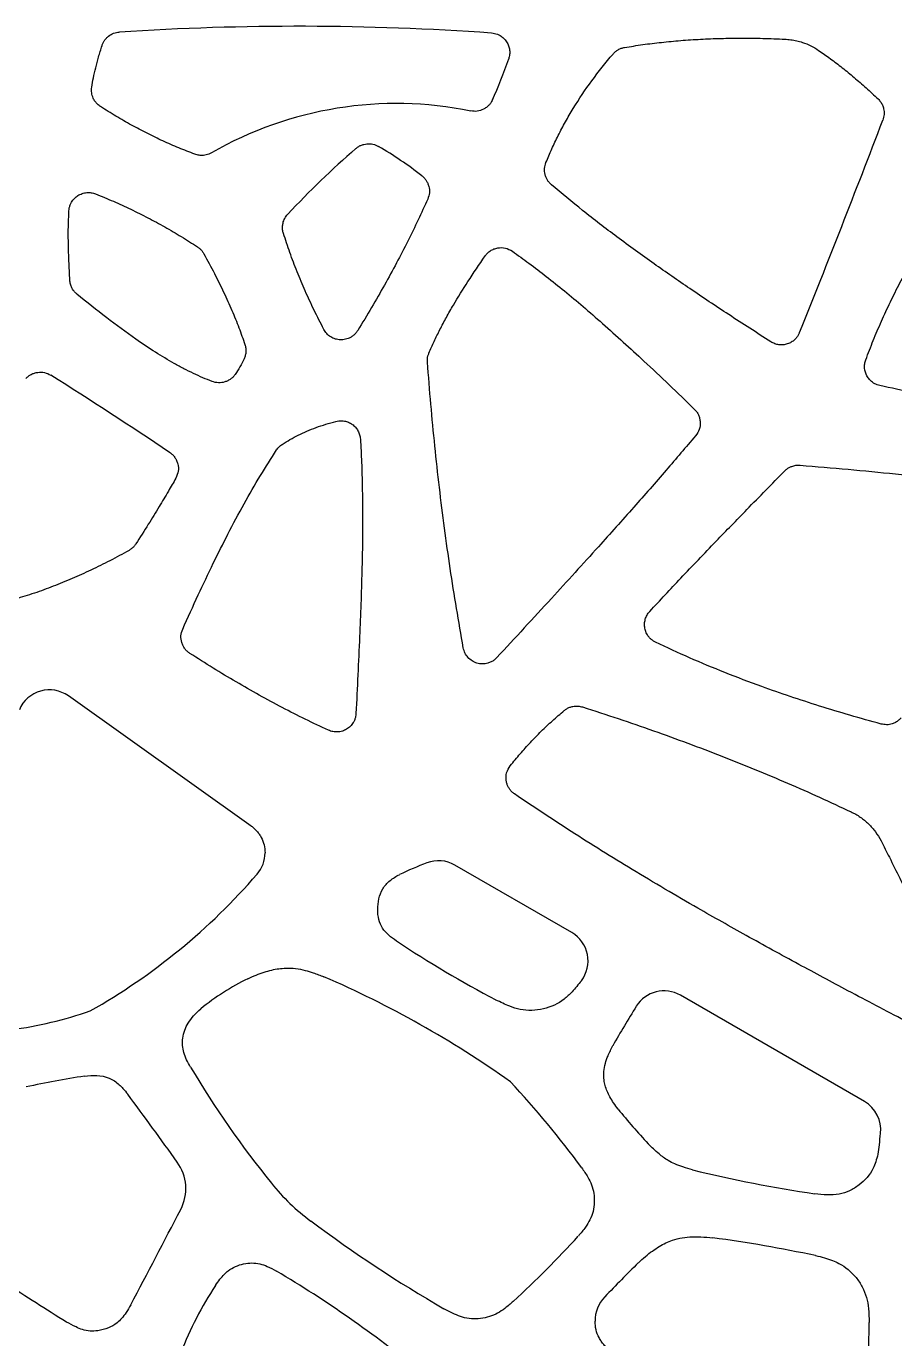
# Model space of a CAD drawing. Header units: millimetres. Extents: x -4 to 83, y 1 to 134.
# Drawn here: x 42.49 to 55.77, y 56.57 to 76.64 of the extents above; entities that cross this region are included whole.
import ezdxf

# ---------------------------------------------------------------- set-up
doc = ezdxf.new("R2010")
doc.units = ezdxf.units.MM

msp = doc.modelspace()

# ---------------------------------------------------------------- linework, layer by layer
at = {"color": 7, "linetype": 'Continuous', "lineweight": 25}
for p, q in [((45.928, 64.409), (43.13, 66.4)), ((50.832, 62.779), (49.045, 63.811)), ((55.311, 60.194), (52.494, 61.82))]:
    msp.add_line(p, q, dxfattribs=at)
for centre, radius, start, end in [((46.652, 34.274), 42.367, 86.0026, 93.71), ((48.149, 69.779), 5.681, 78.4589, 119.8717), ((-109.675, 138.188), 176.861, 338.00722, 339.13889), ((56.67, 64.241), 13.944, 130.9626, 136.9078), ((44.691, 69.383), 6.287, 52.2739, 59.5624), ((-1.04, 1.742), 82.258, 56.23391, 57.74345), ((42.84, 65.992), 0.5, 54.5698, 156.8587), ((45.64, 64), 0.5, 319.0045, 0), ((51.113, 57.42), 6.894, 111.2472, 115.0404), ((48.795, 63.378), 0.5, 60, 111.0856), ((38.692, 70.008), 9.685, 299.5294, 319.1446), ((58.402, 78.219), 18.641, 236.6325, 242.077), ((50.582, 62.346), 0.5, 322.6325, 60), ((47.565, 58.65), 3.818, 116.257, 129.1007), ((40.89, 47.852), 15.522, 54.549, 66.6555), ((52.244, 61.387), 0.5, 60, 148.0562), ((67.715, 51.74), 18.732, 148.0562, 150.2011), ((41.395, 67.634), 6.398, 277.7375, 288.8844), ((57.36, 68.022), 14.354, 210.5655, 219.2088), ((45.162, 48.437), 12.276, 98.3547, 102.5941), ((39.821, 51.024), 13.826, 36.152, 43.2402), ((-97.677, -43.826), 175.862, 35.89016, 36.30872), ((60.419, 67.35), 11.476, 219.3151, 222.8244), ((55.061, 59.761), 0.5, 353.8716, 60), ((31.485, 62.292), 24.211, 353.4595, 353.8716), ((44.234, 58.863), 0.693, 332.6257, 35.8901), ((57.315, 77.86), 19.275, 256.0911, 261.7523), ((48.631, 60.832), 3.046, 218.2104, 234.0196), ((-110.593, 139.03), 175.043, 332.08641, 332.62564), ((58.951, 74.518), 20.185, 233.1383, 240.0597), ((39.921, 68.121), 14.864, 312.3663, 317.8025), ((50.374, 38.301), 19.981, 77.9044, 82.4738), ((70.588, 38.768), 26.657, 134.661, 136.2302), ((136.537, 204.536), 174.783, 237.32304, 237.68485), ((37.273, 42.343), 17.736, 50.7492, 59.3529), ((50.076, 54.31), 5.61, 146.7902, 158.6415), ((51.728, 56.835), 0.54, 136.2302, 180), ((22.598, 56.931), 32.784, 356.0438, 359.7953)]:
    msp.add_arc(centre, radius, start, end, dxfattribs=at)
for points, knots in [([(43.645, 76.345), (43.65, 76.36), (43.66, 76.388), (43.683, 76.426), (43.712, 76.461), (43.756, 76.501), (43.821, 76.54), (43.881, 76.549), (43.91, 76.553)], [0, 0, 0, 0, 0.126017, 0.249531, 0.373424, 0.500548, 0.750083, 1, 1, 1, 1]), ([(49.605, 76.539), (49.621, 76.537), (49.651, 76.534), (49.695, 76.52), (49.743, 76.497), (49.792, 76.459), (49.837, 76.406), (49.868, 76.344), (49.884, 76.278), (49.885, 76.208), (49.873, 76.164), (49.867, 76.142)], [0, 0, 0, 0, 0.08405, 0.166279, 0.248669, 0.374754, 0.502202, 0.623637, 0.750521, 0.873846, 1, 1, 1, 1]), ([(43.488, 75.709), (43.496, 75.757), (43.513, 75.856), (43.548, 76.01), (43.592, 76.175), (43.627, 76.287), (43.645, 76.345)], [0, 0, 0, 0, 0.221858, 0.46221, 0.721479, 1, 1, 1, 1]), ([(51.464, 76.217), (51.476, 76.23), (51.499, 76.255), (51.543, 76.284), (51.59, 76.306), (51.623, 76.314), (51.64, 76.317)], [0, 0, 0, 0, 0.249069, 0.499973, 0.749573, 1, 1, 1, 1]), ([(51.64, 76.317), (51.733, 76.332), (51.921, 76.363), (52.207, 76.397), (52.502, 76.425), (52.804, 76.445), (53.115, 76.457), (53.434, 76.461), (53.76, 76.458), (53.981, 76.449), (54.092, 76.445)], [0, 0, 0, 0, 0.114472, 0.231757, 0.351963, 0.475187, 0.601521, 0.73105, 0.863852, 1, 1, 1, 1]), ([(54.092, 76.445), (54.123, 76.443), (54.184, 76.438), (54.274, 76.421), (54.377, 76.392), (54.492, 76.346), (54.57, 76.298), (54.609, 76.273)], [0, 0, 0, 0, 0.166116, 0.332345, 0.500101, 0.749491, 1, 1, 1, 1]), ([(50.438, 74.557), (50.467, 74.626), (50.525, 74.767), (50.625, 74.974), (50.735, 75.181), (50.9, 75.463), (51.135, 75.816), (51.353, 76.082), (51.464, 76.217)], [0, 0, 0, 0, 0.115733, 0.233045, 0.352147, 0.473245, 0.733436, 1, 1, 1, 1]), ([(54.609, 76.273), (54.669, 76.231), (54.792, 76.145), (54.973, 76.007), (55.155, 75.858), (55.338, 75.699), (55.458, 75.587), (55.519, 75.53)], [0, 0, 0, 0, 0.18787, 0.381587, 0.58138, 0.787455, 1, 1, 1, 1]), ([(43.622, 75.413), (43.607, 75.424), (43.576, 75.446), (43.538, 75.49), (43.505, 75.549), (43.482, 75.623), (43.486, 75.68), (43.488, 75.709)], [0, 0, 0, 0, 0.167517, 0.332936, 0.502599, 0.751002, 1, 1, 1, 1]), ([(49.618, 75.515), (49.611, 75.5), (49.595, 75.47), (49.564, 75.431), (49.526, 75.398), (49.468, 75.363), (49.387, 75.334), (49.32, 75.342), (49.286, 75.346)], [0, 0, 0, 0, 0.12613, 0.24924, 0.373024, 0.501116, 0.750503, 1, 1, 1, 1]), ([(55.519, 75.53), (55.532, 75.516), (55.559, 75.487), (55.588, 75.436), (55.609, 75.371), (55.617, 75.291), (55.601, 75.235), (55.592, 75.207)], [0, 0, 0, 0, 0.166965, 0.331537, 0.500276, 0.750078, 1, 1, 1, 1]), ([(45.067, 74.685), (44.985, 74.716), (44.82, 74.779), (44.576, 74.886), (44.335, 75.003), (44.095, 75.129), (43.856, 75.265), (43.701, 75.363), (43.622, 75.413)], [0, 0, 0, 0, 0.162677, 0.326655, 0.492161, 0.659413, 0.828624, 1, 1, 1, 1]), ([(45.32, 74.706), (45.307, 74.699), (45.281, 74.686), (45.239, 74.673), (45.189, 74.665), (45.13, 74.665), (45.088, 74.678), (45.067, 74.685)], [0, 0, 0, 0, 0.165969, 0.331565, 0.500377, 0.749358, 1, 1, 1, 1]), ([(47.529, 74.771), (47.541, 74.781), (47.565, 74.8), (47.606, 74.821), (47.651, 74.836), (47.712, 74.847), (47.792, 74.844), (47.848, 74.817), (47.876, 74.803)], [0, 0, 0, 0, 0.125904, 0.249259, 0.373199, 0.500817, 0.75001, 1, 1, 1, 1]), ([(50.521, 74.218), (50.509, 74.229), (50.487, 74.25), (50.46, 74.288), (50.438, 74.329), (50.419, 74.389), (50.41, 74.467), (50.429, 74.527), (50.438, 74.557)], [0, 0, 0, 0, 0.126237, 0.249963, 0.374333, 0.502452, 0.75104, 1, 1, 1, 1]), ([(48.538, 74.356), (48.551, 74.345), (48.576, 74.324), (48.606, 74.284), (48.629, 74.241), (48.651, 74.178), (48.661, 74.093), (48.639, 74.03), (48.629, 73.998)], [0, 0, 0, 0, 0.125723, 0.248549, 0.37203, 0.499664, 0.749775, 1, 1, 1, 1]), ([(43.139, 73.816), (43.14, 73.832), (43.143, 73.863), (43.157, 73.909), (43.181, 73.958), (43.22, 74.009), (43.275, 74.054), (43.34, 74.085), (43.409, 74.1), (43.48, 74.099), (43.525, 74.085), (43.547, 74.077)], [0, 0, 0, 0, 0.084425, 0.167139, 0.250274, 0.376101, 0.502814, 0.624923, 0.752557, 0.874547, 1, 1, 1, 1]), ([(43.547, 74.077), (43.638, 74.04), (43.819, 73.966), (44.086, 73.844), (44.348, 73.713), (44.606, 73.573), (44.86, 73.425), (45.024, 73.32), (45.107, 73.267)], [0, 0, 0, 0, 0.166983, 0.333587, 0.5, 0.666413, 0.833017, 1, 1, 1, 1]), ([(53.879, 71.815), (53.663, 71.953), (53.247, 72.22), (52.652, 72.618), (52.08, 73.013), (51.532, 73.41), (51.007, 73.812), (50.679, 74.086), (50.521, 74.218)], [0, 0, 0, 0, 0.185684, 0.358941, 0.519814, 0.690161, 0.850173, 1, 1, 1, 1]), ([(48.629, 73.998), (48.58, 73.892), (48.483, 73.675), (48.323, 73.35), (48.151, 73.018), (47.966, 72.68), (47.768, 72.335), (47.629, 72.105), (47.558, 71.989)], [0, 0, 0, 0, 0.153964, 0.312889, 0.476873, 0.646, 0.820352, 1, 1, 1, 1]), ([(43.153, 72.758), (43.148, 72.855), (43.138, 73.035), (43.13, 73.306), (43.128, 73.561), (43.135, 73.733), (43.139, 73.816)], [0, 0, 0, 0, 0.276415, 0.511537, 0.765533, 1, 1, 1, 1]), ([(46.421, 73.474), (46.416, 73.491), (46.407, 73.525), (46.406, 73.578), (46.414, 73.638), (46.438, 73.706), (46.471, 73.747), (46.487, 73.768)], [0, 0, 0, 0, 0.166848, 0.331892, 0.500378, 0.749829, 1, 1, 1, 1]), ([(47.039, 72.005), (46.989, 72.103), (46.889, 72.297), (46.753, 72.591), (46.629, 72.885), (46.517, 73.179), (46.453, 73.376), (46.421, 73.474)], [0, 0, 0, 0, 0.206579, 0.409611, 0.609348, 0.806052, 1, 1, 1, 1]), ([(55.331, 71.54), (55.369, 71.639), (55.444, 71.837), (55.57, 72.132), (55.706, 72.426), (55.853, 72.719), (56.01, 73.012), (56.122, 73.204), (56.179, 73.301)], [0, 0, 0, 0, 0.162011, 0.325666, 0.491134, 0.658575, 0.828147, 1, 1, 1, 1]), ([(45.107, 73.267), (45.12, 73.257), (45.146, 73.238), (45.179, 73.202), (45.196, 73.174), (45.205, 73.161)], [0, 0, 0, 0, 0.334865, 0.665181, 1, 1, 1, 1]), ([(45.205, 73.161), (45.258, 73.061), (45.363, 72.867), (45.505, 72.578), (45.631, 72.301), (45.74, 72.035), (45.801, 71.859), (45.831, 71.774)], [0, 0, 0, 0, 0.222769, 0.433917, 0.633661, 0.822255, 1, 1, 1, 1]), ([(48.647, 71.644), (48.673, 71.703), (48.726, 71.824), (48.815, 72.005), (48.914, 72.191), (49.054, 72.437), (49.25, 72.752), (49.417, 72.998), (49.506, 73.128)], [0, 0, 0, 0, 0.112686, 0.230196, 0.352665, 0.480214, 0.725607, 1, 1, 1, 1]), ([(49.506, 73.128), (49.518, 73.143), (49.542, 73.174), (49.588, 73.211), (49.641, 73.237), (49.717, 73.257), (49.82, 73.26), (49.889, 73.221), (49.924, 73.201)], [0, 0, 0, 0, 0.12685, 0.249283, 0.372449, 0.501404, 0.750725, 1, 1, 1, 1]), ([(49.924, 73.201), (50.009, 73.14), (50.184, 73.014), (50.449, 72.811), (50.725, 72.59), (51.011, 72.351), (51.42, 71.997), (51.989, 71.476), (52.451, 71.033), (52.707, 70.787)], [0, 0, 0, 0, 0.085221, 0.175696, 0.271476, 0.372603, 0.479114, 0.711183, 1, 1, 1, 1]), ([(43.261, 72.545), (43.251, 72.554), (43.23, 72.572), (43.205, 72.604), (43.181, 72.645), (43.16, 72.697), (43.155, 72.737), (43.153, 72.758)], [0, 0, 0, 0, 0.16628, 0.331969, 0.50021, 0.749813, 1, 1, 1, 1]), ([(45.329, 71.208), (45.282, 71.227), (45.186, 71.265), (45.042, 71.331), (44.896, 71.404), (44.701, 71.51), (44.454, 71.659), (44.109, 71.89), (43.705, 72.185), (43.412, 72.422), (43.261, 72.545)], [0, 0, 0, 0, 0.061764, 0.125659, 0.191775, 0.260191, 0.393771, 0.541914, 0.764318, 1, 1, 1, 1]), ([(47.558, 71.989), (47.548, 71.974), (47.528, 71.945), (47.49, 71.909), (47.439, 71.875), (47.372, 71.85), (47.293, 71.842), (47.214, 71.855), (47.143, 71.888), (47.08, 71.938), (47.053, 71.983), (47.039, 72.005)], [0, 0, 0, 0, 0.084723, 0.167008, 0.249512, 0.376307, 0.503595, 0.624625, 0.752016, 0.874164, 1, 1, 1, 1]), ([(54.316, 71.955), (54.31, 71.942), (54.299, 71.915), (54.274, 71.88), (54.24, 71.842), (54.192, 71.807), (54.132, 71.78), (54.067, 71.766), (54.001, 71.768), (53.936, 71.783), (53.898, 71.804), (53.879, 71.815)], [0, 0, 0, 0, 0.083112, 0.164688, 0.246482, 0.372564, 0.499982, 0.622523, 0.750349, 0.873717, 1, 1, 1, 1]), ([(45.831, 71.774), (45.836, 71.756), (45.845, 71.72), (45.847, 71.664), (45.84, 71.608), (45.826, 71.574), (45.819, 71.556)], [0, 0, 0, 0, 0.249028, 0.499969, 0.749537, 1, 1, 1, 1]), ([(45.819, 71.556), (45.799, 71.515), (45.759, 71.431), (45.707, 71.354), (45.682, 71.315)], [0, 0, 0, 0, 0.500001, 1, 1, 1, 1]), ([(48.624, 71.505), (48.624, 71.521), (48.623, 71.553), (48.631, 71.6), (48.642, 71.629), (48.647, 71.644)], [0, 0, 0, 0, 0.334449, 0.664926, 1, 1, 1, 1]), ([(49.173, 67.135), (49.138, 67.336), (49.067, 67.739), (48.971, 68.349), (48.884, 68.966), (48.806, 69.591), (48.736, 70.222), (48.675, 70.861), (48.641, 71.29), (48.624, 71.505)], [0, 0, 0, 0, 0.13878, 0.278863, 0.420284, 0.563076, 0.707272, 0.852903, 1, 1, 1, 1]), ([(55.546, 71.145), (55.532, 71.148), (55.505, 71.156), (55.467, 71.173), (55.426, 71.2), (55.384, 71.239), (55.335, 71.309), (55.311, 71.393), (55.312, 71.478), (55.325, 71.519), (55.331, 71.54)], [0, 0, 0, 0, 0.083074, 0.164643, 0.246355, 0.372774, 0.50076, 0.749087, 0.873301, 1, 1, 1, 1]), ([(42.482, 71.254), (42.495, 71.267), (42.519, 71.291), (42.563, 71.319), (42.611, 71.338), (42.679, 71.353), (42.769, 71.353), (42.831, 71.321), (42.862, 71.305)], [0, 0, 0, 0, 0.125979, 0.248715, 0.372138, 0.500112, 0.750034, 1, 1, 1, 1]), ([(45.682, 71.315), (45.671, 71.302), (45.651, 71.276), (45.614, 71.244), (45.572, 71.219), (45.51, 71.195), (45.426, 71.18), (45.361, 71.199), (45.329, 71.208)], [0, 0, 0, 0, 0.125369, 0.247816, 0.370857, 0.497958, 0.748869, 1, 1, 1, 1]), ([(59.304, 70.643), (59.19, 70.645), (58.958, 70.649), (58.607, 70.668), (58.246, 70.696), (57.877, 70.734), (57.315, 70.805), (56.534, 70.932), (55.886, 71.072), (55.546, 71.145)], [0, 0, 0, 0, 0.090261, 0.182924, 0.278055, 0.375714, 0.475957, 0.725692, 1, 1, 1, 1]), ([(52.707, 70.787), (52.72, 70.773), (52.746, 70.746), (52.773, 70.697), (52.791, 70.644), (52.801, 70.569), (52.792, 70.472), (52.749, 70.41), (52.728, 70.379)], [0, 0, 0, 0, 0.126471, 0.249053, 0.372378, 0.501001, 0.750562, 1, 1, 1, 1]), ([(46.402, 70.247), (46.441, 70.272), (46.521, 70.322), (46.648, 70.389), (46.781, 70.45), (46.922, 70.506), (47.07, 70.556), (47.172, 70.584), (47.224, 70.598)], [0, 0, 0, 0, 0.155429, 0.314669, 0.478265, 0.646719, 0.820491, 1, 1, 1, 1]), ([(47.224, 70.598), (47.238, 70.602), (47.267, 70.608), (47.311, 70.609), (47.361, 70.604), (47.418, 70.587), (47.476, 70.555), (47.525, 70.51), (47.563, 70.455), (47.59, 70.394), (47.595, 70.35), (47.598, 70.328)], [0, 0, 0, 0, 0.083251, 0.165384, 0.248194, 0.372792, 0.498297, 0.621619, 0.749909, 0.873176, 1, 1, 1, 1]), ([(47.598, 70.328), (47.605, 70.209), (47.618, 69.963), (47.628, 69.582), (47.633, 69.178), (47.631, 68.751), (47.618, 68.125), (47.586, 67.249), (47.55, 66.524), (47.531, 66.131)], [0, 0, 0, 0, 0.08514, 0.175792, 0.27199, 0.373763, 0.481134, 0.719217, 1, 1, 1, 1]), ([(52.728, 70.379), (52.578, 70.203), (52.265, 69.835), (51.769, 69.27), (51.184, 68.617), (50.486, 67.85), (49.965, 67.287), (49.687, 66.986)], [0, 0, 0, 0, 0.152449, 0.317523, 0.495243, 0.729697, 1, 1, 1, 1]), ([(44.68, 70.125), (44.695, 70.113), (44.724, 70.091), (44.76, 70.049), (44.787, 70), (44.811, 69.93), (44.82, 69.834), (44.79, 69.766), (44.775, 69.731)], [0, 0, 0, 0, 0.126438, 0.249073, 0.372437, 0.500988, 0.750499, 1, 1, 1, 1]), ([(44.88, 67.422), (44.958, 67.596), (45.11, 67.933), (45.341, 68.417), (45.574, 68.883), (45.813, 69.331), (46.06, 69.761), (46.232, 70.031), (46.316, 70.161)], [0, 0, 0, 0, 0.18495, 0.358251, 0.519961, 0.690056, 0.850003, 1, 1, 1, 1]), ([(46.316, 70.161), (46.328, 70.178), (46.352, 70.211), (46.385, 70.235), (46.402, 70.247)], [0, 0, 0, 0, 0.499618, 1, 1, 1, 1]), ([(54.088, 69.839), (54.099, 69.849), (54.12, 69.869), (54.157, 69.893), (54.203, 69.914), (54.26, 69.929), (54.303, 69.929), (54.325, 69.928)], [0, 0, 0, 0, 0.166286, 0.331811, 0.500139, 0.749728, 1, 1, 1, 1]), ([(54.325, 69.928), (54.57, 69.908), (55.057, 69.868), (55.783, 69.796), (56.5, 69.714), (57.208, 69.623), (57.676, 69.553), (57.909, 69.518)], [0, 0, 0, 0, 0.204378, 0.406524, 0.606479, 0.80429, 1, 1, 1, 1]), ([(44.775, 69.731), (44.737, 69.664), (44.654, 69.517), (44.512, 69.282), (44.347, 69.013), (44.227, 68.824), (44.163, 68.724)], [0, 0, 0, 0, 0.197659, 0.430171, 0.697603, 1, 1, 1, 1]), ([(52.026, 67.692), (52.183, 67.861), (52.519, 68.221), (53.016, 68.74), (53.546, 69.286), (53.896, 69.643), (54.088, 69.839)], [0, 0, 0, 0, 0.233311, 0.495757, 0.723513, 1, 1, 1, 1]), ([(44.163, 68.724), (44.154, 68.711), (44.135, 68.684), (44.099, 68.65), (44.071, 68.633), (44.058, 68.624)], [0, 0, 0, 0, 0.33456, 0.664841, 1, 1, 1, 1]), ([(44.058, 68.624), (43.961, 68.571), (43.77, 68.466), (43.479, 68.323), (43.189, 68.192), (42.9, 68.074), (42.612, 67.969), (42.418, 67.909), (42.322, 67.88)], [0, 0, 0, 0, 0.174805, 0.346055, 0.513964, 0.678761, 0.840688, 1, 1, 1, 1]), ([(52.116, 67.219), (52.102, 67.227), (52.075, 67.241), (52.039, 67.271), (52.002, 67.311), (51.97, 67.365), (51.948, 67.432), (51.943, 67.503), (51.955, 67.572), (51.981, 67.637), (52.011, 67.673), (52.026, 67.692)], [0, 0, 0, 0, 0.084229, 0.166665, 0.249367, 0.375406, 0.50257, 0.624401, 0.751721, 0.874263, 1, 1, 1, 1]), ([(44.99, 67.049), (44.975, 67.059), (44.947, 67.08), (44.912, 67.12), (44.884, 67.165), (44.859, 67.231), (44.845, 67.321), (44.868, 67.388), (44.88, 67.422)], [0, 0, 0, 0, 0.126286, 0.249143, 0.372657, 0.500854, 0.75039, 1, 1, 1, 1]), ([(49.687, 66.986), (49.673, 66.972), (49.647, 66.946), (49.599, 66.918), (49.539, 66.895), (49.464, 66.885), (49.381, 66.897), (49.305, 66.931), (49.242, 66.986), (49.194, 67.055), (49.18, 67.108), (49.173, 67.135)], [0, 0, 0, 0, 0.085023, 0.167395, 0.250066, 0.376737, 0.503373, 0.624513, 0.752413, 0.874132, 1, 1, 1, 1]), ([(55.566, 65.969), (55.406, 66.013), (55.091, 66.101), (54.627, 66.242), (54.177, 66.388), (53.694, 66.556), (53.18, 66.752), (52.638, 66.976), (52.289, 67.139), (52.116, 67.219)], [0, 0, 0, 0, 0.135416, 0.267393, 0.395985, 0.521249, 0.685121, 0.844646, 1, 1, 1, 1]), ([(47.108, 65.875), (46.99, 65.93), (46.753, 66.041), (46.401, 66.22), (46.048, 66.41), (45.695, 66.612), (45.341, 66.824), (45.108, 66.974), (44.99, 67.049)], [0, 0, 0, 0, 0.160718, 0.323682, 0.488996, 0.656758, 0.827063, 1, 1, 1, 1]), ([(47.531, 66.131), (47.53, 66.115), (47.526, 66.083), (47.512, 66.036), (47.487, 65.985), (47.447, 65.933), (47.389, 65.888), (47.322, 65.857), (47.25, 65.845), (47.176, 65.849), (47.131, 65.866), (47.108, 65.875)], [0, 0, 0, 0, 0.084081, 0.166091, 0.248262, 0.374729, 0.502187, 0.623738, 0.751116, 0.873942, 1, 1, 1, 1]), ([(49.892, 65.332), (49.942, 65.393), (50.042, 65.515), (50.2, 65.69), (50.365, 65.859), (50.536, 66.021), (50.656, 66.123), (50.716, 66.175)], [0, 0, 0, 0, 0.200324, 0.400162, 0.599838, 0.799676, 1, 1, 1, 1]), ([(50.716, 66.175), (50.729, 66.185), (50.756, 66.205), (50.801, 66.226), (50.857, 66.242), (50.925, 66.248), (50.974, 66.236), (50.998, 66.23)], [0, 0, 0, 0, 0.166637, 0.331815, 0.500275, 0.749882, 1, 1, 1, 1]), ([(50.998, 66.23), (51.18, 66.171), (51.543, 66.054), (52.079, 65.869), (52.607, 65.678), (53.125, 65.481), (53.634, 65.277), (54.134, 65.067), (54.624, 64.851), (54.946, 64.701), (55.106, 64.626)], [0, 0, 0, 0, 0.130181, 0.258815, 0.385933, 0.511569, 0.635758, 0.758534, 0.879936, 1, 1, 1, 1]), ([(55.874, 66.066), (55.861, 66.052), (55.835, 66.024), (55.787, 65.993), (55.726, 65.967), (55.65, 65.953), (55.594, 65.964), (55.566, 65.969)], [0, 0, 0, 0, 0.166789, 0.331541, 0.500412, 0.749959, 1, 1, 1, 1]), ([(49.957, 64.899), (49.943, 64.909), (49.917, 64.929), (49.885, 64.966), (49.859, 65.007), (49.841, 65.052), (49.824, 65.124), (49.825, 65.228), (49.87, 65.297), (49.892, 65.332)], [0, 0, 0, 0, 0.102184, 0.200585, 0.298025, 0.397407, 0.501472, 0.750729, 1, 1, 1, 1]), ([(55.929, 61.432), (55.638, 61.584), (55.096, 61.869), (54.286, 62.302), (53.521, 62.722), (52.669, 63.202), (51.774, 63.729), (50.837, 64.309), (50.244, 64.707), (49.957, 64.899)], [0, 0, 0, 0, 0.142585, 0.266068, 0.398642, 0.521588, 0.690378, 0.849812, 1, 1, 1, 1]), ([(55.106, 64.626), (55.13, 64.614), (55.179, 64.59), (55.247, 64.546), (55.312, 64.497), (55.393, 64.425), (55.484, 64.323), (55.538, 64.229), (55.566, 64.182)], [0, 0, 0, 0, 0.124784, 0.249186, 0.374043, 0.500184, 0.749599, 1, 1, 1, 1]), ([(45.928, 64.409), (45.944, 64.397), (45.975, 64.373), (46.017, 64.331), (46.053, 64.284), (46.094, 64.216), (46.132, 64.121), (46.138, 64.04), (46.14, 64)], [0, 0, 0, 0, 0.124162, 0.2468, 0.369623, 0.494329, 0.74732, 1, 1, 1, 1]), ([(55.566, 64.182), (55.608, 64.099), (55.704, 63.909), (55.841, 63.633), (55.978, 63.355), (56.102, 63.108), (56.212, 62.873), (56.298, 62.649), (56.359, 62.437), (56.375, 62.295), (56.383, 62.227)], [0, 0, 0, 0, 0.130936, 0.30035, 0.433421, 0.566493, 0.690172, 0.799554, 0.903527, 1, 1, 1, 1]), ([(48.149, 62.65), (48.109, 62.678), (48.03, 62.734), (47.931, 62.842), (47.872, 62.981), (47.859, 63.136), (47.876, 63.297), (47.931, 63.455), (48.027, 63.561), (48.121, 63.625), (48.17, 63.652), (48.195, 63.665)], [0, 0, 0, 0, 0.116001, 0.231355, 0.344004, 0.47101, 0.598814, 0.730303, 0.864933, 0.932568, 1, 1, 1, 1]), ([(45.876, 62.074), (45.918, 62.093), (46, 62.13), (46.122, 62.174), (46.239, 62.207), (46.349, 62.228), (46.521, 62.243), (46.7, 62.221), (46.891, 62.16), (46.986, 62.124), (47.041, 62.103)], [0, 0, 0, 0, 0.115317, 0.222542, 0.322198, 0.414935, 0.501557, 0.749186, 0.852754, 1, 1, 1, 1]), ([(50.98, 62.043), (50.933, 61.985), (50.852, 61.885), (50.676, 61.713), (50.456, 61.616), (50.222, 61.582), (50.045, 61.596), (49.862, 61.656), (49.742, 61.714), (49.672, 61.748)], [0, 0, 0, 0, 0.148432, 0.258392, 0.492869, 0.614445, 0.731686, 0.845585, 1, 1, 1, 1]), ([(45.001, 60.723), (44.98, 60.76), (44.939, 60.83), (44.881, 60.975), (44.865, 61.175), (44.939, 61.369), (45.045, 61.513), (45.118, 61.578), (45.157, 61.613)], [0, 0, 0, 0, 0.126438, 0.242548, 0.465464, 0.707963, 0.845764, 1, 1, 1, 1]), ([(51.541, 60.079), (51.517, 60.11), (51.473, 60.17), (51.417, 60.262), (51.373, 60.351), (51.343, 60.438), (51.313, 60.579), (51.327, 60.739), (51.391, 60.911), (51.435, 60.998), (51.46, 61.05)], [0, 0, 0, 0, 0.111445, 0.213789, 0.307841, 0.394639, 0.475502, 0.720617, 0.836793, 1, 1, 1, 1]), ([(43.379, 60.582), (43.441, 60.589), (43.566, 60.602), (43.756, 60.566), (43.886, 60.48), (43.974, 60.387), (44.015, 60.337), (44.039, 60.308)], [0, 0, 0, 0, 0.24608, 0.498141, 0.743843, 0.850032, 1, 1, 1, 1]), ([(52.681, 59.15), (52.632, 59.164), (52.54, 59.19), (52.415, 59.237), (52.289, 59.298), (52.151, 59.402), (52.057, 59.496), (52.003, 59.549)], [0, 0, 0, 0, 0.192703, 0.359131, 0.5005, 0.715094, 1, 1, 1, 1]), ([(55.538, 59.534), (55.531, 59.487), (55.518, 59.398), (55.487, 59.277), (55.42, 59.101), (55.278, 58.943), (55.087, 58.825), (54.858, 58.75), (54.676, 58.77), (54.55, 58.784)], [0, 0, 0, 0, 0.101672, 0.189268, 0.263723, 0.498691, 0.619059, 0.735571, 1, 1, 1, 1]), ([(50.985, 59.181), (51.017, 59.134), (51.073, 59.051), (51.161, 58.881), (51.194, 58.651), (51.141, 58.425), (51.037, 58.261), (50.971, 58.182), (50.933, 58.137)], [0, 0, 0, 0, 0.147582, 0.261017, 0.496682, 0.734206, 0.847555, 1, 1, 1, 1]), ([(51.851, 57.728), (51.886, 57.761), (51.955, 57.825), (52.062, 57.908), (52.166, 57.978), (52.269, 58.033), (52.434, 58.101), (52.617, 58.132), (52.825, 58.125), (52.93, 58.116), (52.992, 58.11)], [0, 0, 0, 0, 0.116223, 0.22388, 0.323546, 0.415943, 0.501977, 0.749459, 0.851248, 1, 1, 1, 1]), ([(54.561, 57.839), (54.608, 57.828), (54.695, 57.808), (54.815, 57.768), (54.991, 57.692), (55.155, 57.553), (55.283, 57.363), (55.347, 57.201), (55.378, 57.016), (55.38, 56.886), (55.382, 56.814)], [0, 0, 0, 0, 0.098048, 0.184717, 0.26067, 0.49457, 0.613833, 0.732026, 0.851278, 1, 1, 1, 1]), ([(45.382, 57.383), (45.404, 57.415), (45.445, 57.473), (45.51, 57.548), (45.618, 57.648), (45.806, 57.727), (46.021, 57.733), (46.186, 57.671), (46.267, 57.627), (46.314, 57.602)], [0, 0, 0, 0, 0.106573, 0.197961, 0.275052, 0.513538, 0.745039, 0.852389, 1, 1, 1, 1]), ([(44.085, 57.085), (44.062, 57.046), (44.02, 56.973), (43.95, 56.88), (43.863, 56.794), (43.741, 56.725), (43.598, 56.687), (43.462, 56.679), (43.348, 56.701), (43.229, 56.754), (43.15, 56.797), (43.102, 56.823)], [0, 0, 0, 0, 0.115816, 0.213883, 0.295774, 0.426303, 0.566621, 0.669638, 0.771046, 0.860549, 1, 1, 1, 1]), ([(49.938, 57.139), (49.895, 57.102), (49.819, 57.037), (49.661, 56.928), (49.438, 56.859), (49.204, 56.875), (49.021, 56.948), (48.929, 56.998), (48.876, 57.026)], [0, 0, 0, 0, 0.145721, 0.257579, 0.493026, 0.732301, 0.84463, 1, 1, 1, 1]), ([(51.419, 56.392), (51.402, 56.405), (51.368, 56.43), (51.323, 56.476), (51.283, 56.527), (51.238, 56.602), (51.197, 56.704), (51.191, 56.791), (51.188, 56.835)], [0, 0, 0, 0, 0.124633, 0.247885, 0.371538, 0.497355, 0.74865, 1, 1, 1, 1])]:
    msp.add_open_spline(points, degree=3, knots=knots, dxfattribs=at)
msp.add_open_spline([(49.618, 75.515), (49.708, 75.713), (49.79, 75.923), (49.867, 76.142)], degree=3, dxfattribs=at)

doc.saveas('drawing.dxf')
